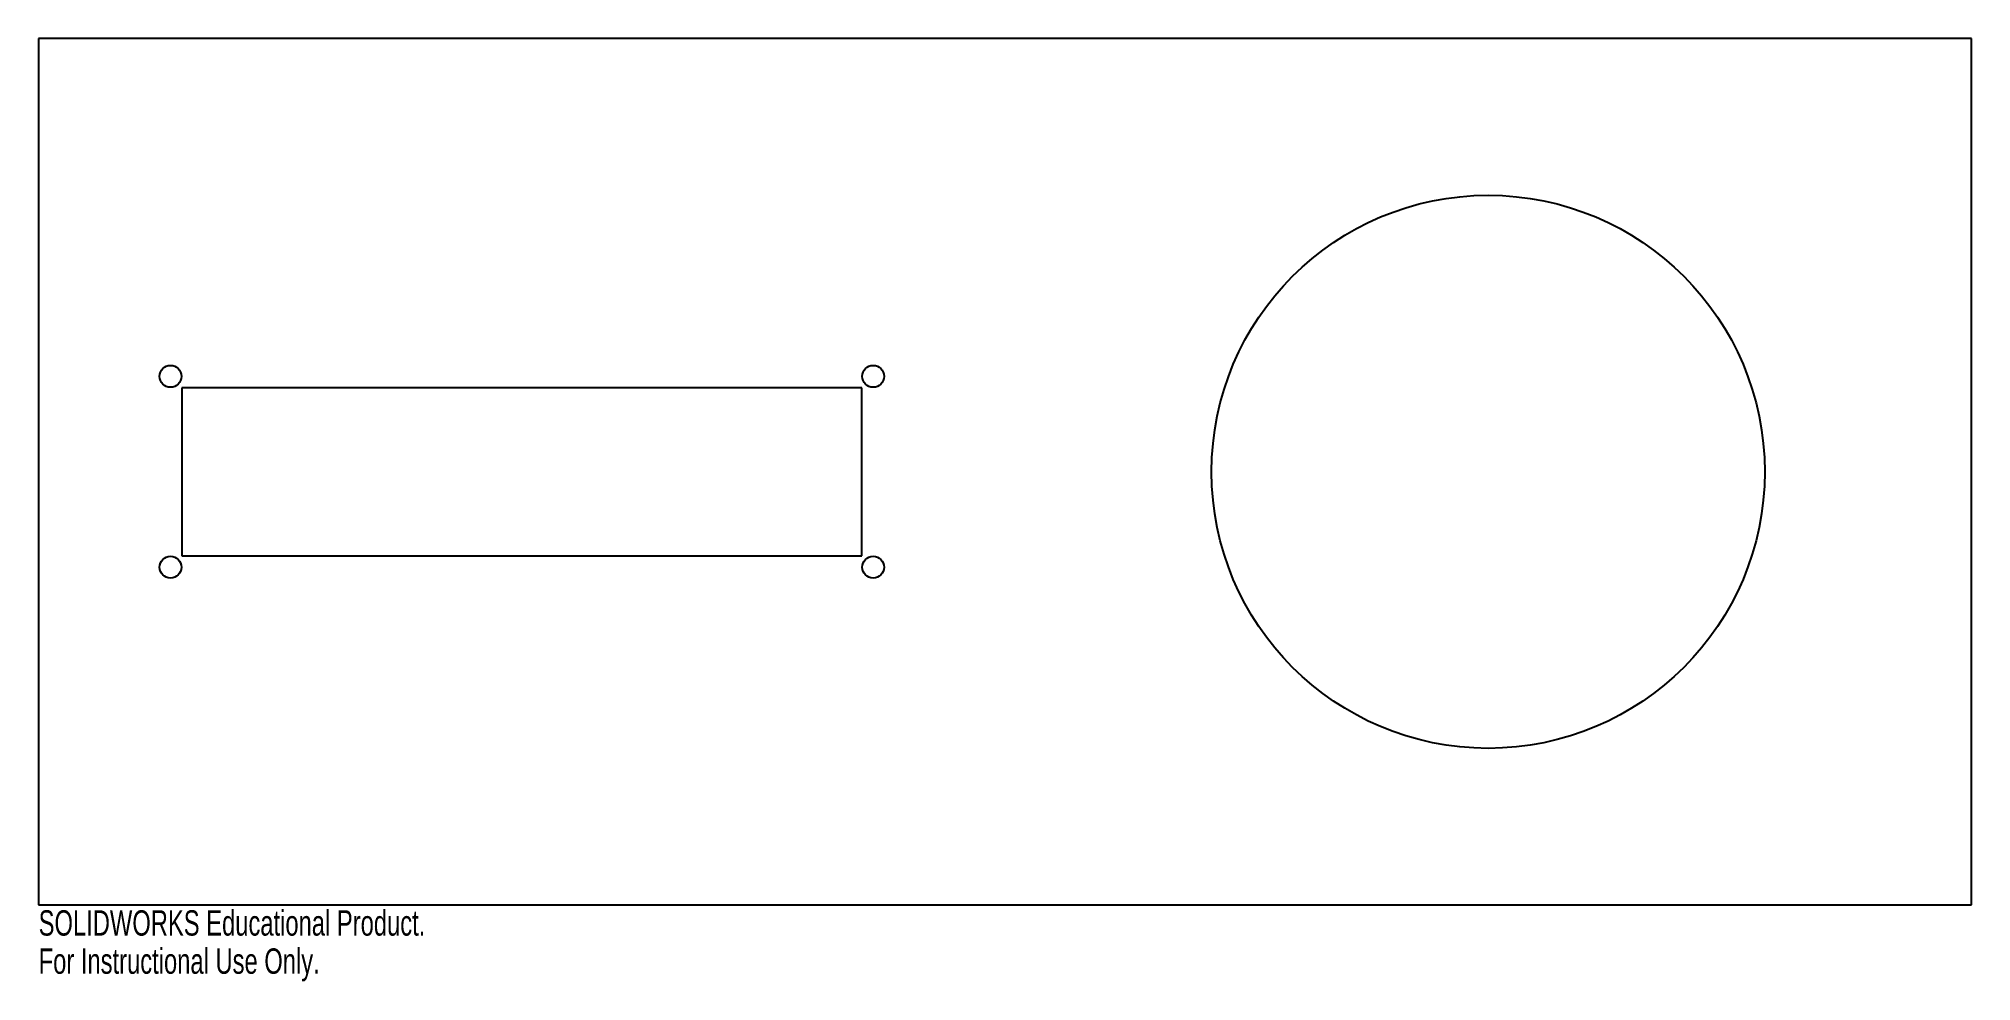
# Model space of a CAD drawing. Header units: inches. Extents: x -7.2 to 7.2, y -3.8 to 3.2.
import ezdxf

# ---------------------------------------------------------------- set-up
doc = ezdxf.new("R2010")
doc.units = ezdxf.units.IN
doc.header["$MEASUREMENT"] = 0
doc.styles.add('SLDTEXTSTYLE0', font='TXT', dxfattribs={"width": 0.7})

msp = doc.modelspace()

# ---------------------------------------------------------------- linework, layer by layer
at = {"color": 7, "linetype": 'Continuous', "lineweight": 25}
for p, q in [((7.25, 3.25), (-7.25, 3.25)), ((-7.25, 3.25), (-7.25, -3.25)), ((7.25, -3.25), (7.25, 3.25)), ((-1.075, 0.63), (-6.175, 0.63)), ((-6.175, 0.63), (-6.175, -0.63)), ((-1.075, -0.63), (-1.075, 0.63)), ((-6.175, -0.63), (-1.075, -0.63)), ((-7.25, -3.25), (7.25, -3.25))]:
    msp.add_line(p, q, dxfattribs=at)
for centre, radius in [((3.625, 0), 2.075), ((-6.261, 0.716), 0.082), ((-0.989, 0.716), 0.082), ((-6.261, -0.716), 0.082), ((-0.989, -0.716), 0.082)]:
    msp.add_circle(centre, radius, dxfattribs=at)

# ---------------------------------------------------------------- texts
at = {"color": 7, "linetype": 'Continuous', "char_height": 0.1903, "attachment_point": 1, "style": 'SLDTEXTSTYLE0'}
for s, insert in [('SOLIDWORKS Educational Product.', (-7.25, -3.29)), ('For Instructional Use Only.', (-7.25, -3.576))]:
    msp.add_mtext(s, dxfattribs=dict(at, insert=insert))

doc.saveas('drawing.dxf')
